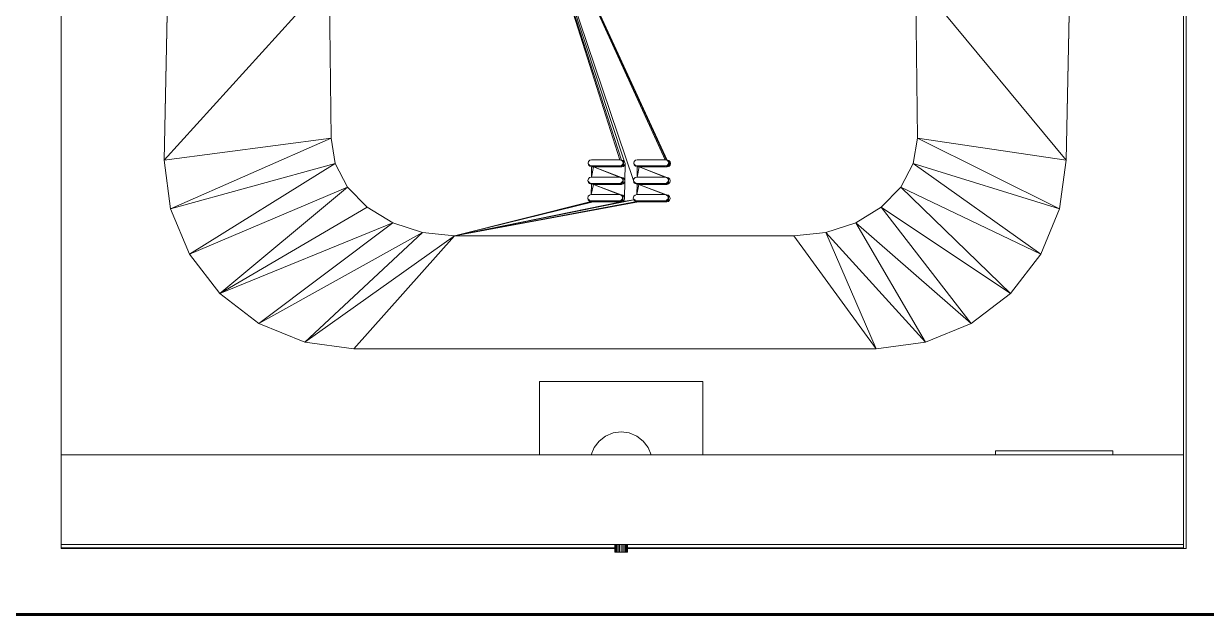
# Model space of a CAD drawing. Header units: inches. Extents: x -827 to 154, y -802 to 207.
# Drawn here: x -737.05 to -718.12, y -479.48 to -470.01 of the extents above; entities that cross this region are included whole.
import ezdxf

# ---------------------------------------------------------------- set-up
doc = ezdxf.new("R2010")
doc.units = ezdxf.units.IN
doc.header["$MEASUREMENT"] = 0
doc.layers.add('A-WALL', color=113, linetype='Continuous', lineweight=18)
doc.layers.add('Layer0', color=7, linetype='Continuous', lineweight=9)

# ---------------------------------------------------------------- blocks, each defined once
blk = doc.blocks.new('drinking_fountain_w__watter_bottle_filler_skp-403282-Level 1')
at = {"layer": 'Layer0'}
for p, q in [((0, 17.873), (0, 8.943)), ((0, 17.873), (0, 8.943)), ((0, 17.873), (0.043, 17.873)), ((0.043, 17.873), (0, 17.873)), ((0.043, 17.873), (8.954, 17.873)), ((8.954, 17.873), (0.043, 17.873)), ((0.043, 17.865), (0.043, 17.873)), ((0.043, 17.873), (0.043, 17.865)), ((8.954, 17.865), (0.043, 17.865)), ((0.044, 17.809), (0.043, 17.865)), ((0.043, 17.865), (8.954, 17.865)), ((0.043, 17.865), (8.954, 17.865)), ((0.044, 16.372), (0.044, 17.809)), ((0.044, 16.372), (0.044, 17.809)), ((18.005, 17.809), (0.044, 17.809)), ((8.944, 17.934), (8.941, 17.934)), ((8.941, 17.934), (8.944, 17.934)), ((8.944, 17.934), (8.941, 17.934)), ((8.941, 17.809), (8.941, 17.934)), ((8.941, 17.934), (8.941, 17.809)), ((8.941, 17.934), (8.944, 17.934)), ((8.954, 17.934), (8.944, 17.934)), ((8.944, 17.934), (8.954, 17.934)), ((8.944, 17.934), (8.944, 17.809)), ((8.944, 17.934), (8.954, 17.934)), ((8.944, 17.934), (8.944, 17.809)), ((8.944, 17.809), (8.944, 17.934)), ((8.954, 17.934), (8.944, 17.934)), ((8.944, 17.809), (8.944, 17.934)), ((8.954, 17.934), (8.97, 17.934)), ((8.954, 17.934), (8.954, 17.809)), ((8.97, 17.934), (8.954, 17.934)), ((8.954, 17.809), (8.954, 17.934)), ((8.97, 17.934), (8.991, 17.934)), ((8.97, 17.934), (8.97, 17.809)), ((8.97, 17.934), (8.991, 17.934)), ((8.97, 17.934), (8.97, 17.809)), ((8.991, 17.934), (9.015, 17.934)), ((8.991, 17.809), (8.991, 17.934)), ((8.991, 17.934), (8.991, 17.809)), ((8.991, 17.934), (9.015, 17.934)), ((9.015, 17.934), (9.041, 17.934)), ((9.015, 17.934), (9.015, 17.809)), ((9.015, 17.934), (9.041, 17.934)), ((9.015, 17.809), (9.015, 17.934)), ((9.067, 17.934), (9.041, 17.934)), ((9.041, 17.809), (9.041, 17.934)), ((9.041, 17.934), (9.041, 17.809)), ((9.041, 17.934), (9.067, 17.934)), ((9.091, 17.934), (9.067, 17.934)), ((9.067, 17.809), (9.067, 17.934)), ((9.067, 17.934), (9.067, 17.809)), ((9.067, 17.934), (9.091, 17.934)), ((9.112, 17.934), (9.091, 17.934)), ((9.091, 17.934), (9.091, 17.809)), ((9.091, 17.934), (9.112, 17.934)), ((9.091, 17.809), (9.091, 17.934)), ((9.128, 17.934), (9.112, 17.934)), ((9.112, 17.809), (9.112, 17.934)), ((9.128, 17.934), (9.112, 17.934)), ((9.112, 17.809), (9.112, 17.934)), ((9.128, 17.934), (9.138, 17.934)), ((9.138, 17.934), (9.128, 17.934)), ((9.128, 17.934), (9.138, 17.934)), ((9.128, 17.934), (9.128, 17.809)), ((9.138, 17.934), (9.128, 17.934)), ((9.128, 17.809), (9.128, 17.934)), ((9.128, 17.873), (18.005, 17.873)), ((18.005, 17.873), (9.128, 17.873)), ((18.005, 17.865), (9.128, 17.865)), ((9.128, 17.865), (18.005, 17.865)), ((9.128, 17.865), (18.005, 17.865)), ((9.138, 17.934), (9.141, 17.934)), ((9.141, 17.934), (9.138, 17.934)), ((9.138, 17.809), (9.138, 17.934)), ((9.138, 17.934), (9.138, 17.809)), ((9.141, 17.934), (9.138, 17.934)), ((9.138, 17.809), (9.138, 17.934)), ((9.138, 17.934), (9.138, 17.809)), ((9.138, 17.934), (9.141, 17.934)), ((9.141, 17.934), (9.141, 17.809)), ((9.141, 17.809), (9.141, 17.934)), ((18.005, 17.873), (18.005, 17.865)), ((18.005, 17.873), (18.005, 17.865)), ((18.005, 17.865), (18.005, 17.809)), ((18.005, 17.809), (18.005, 16.372)), ((18.005, 17.809), (18.005, 16.372)), ((0.043, 16.372), (0.043, 6.251)), ((0.043, 6.251), (0.043, 16.372)), ((0.044, 16.372), (18.005, 16.372)), ((0.044, 16.372), (18.005, 16.372)), ((1.175, 16.309), (1.175, 16.372)), ((1.175, 16.309), (1.175, 16.372)), ((1.175, 16.309), (3.05, 16.309)), ((1.175, 16.309), (3.05, 16.309)), ((1.234, 16.372), (1.971, 16.371)), ((1.234, 16.372), (1.971, 16.371)), ((1.234, 16.372), (2.003, 16.371)), ((1.234, 16.372), (1.971, 16.371)), ((1.234, 16.372), (1.971, 16.371)), ((1.971, 16.371), (2.272, 16.371)), ((2.003, 16.371), (1.971, 16.371)), ((2.026, 16.371), (2.128, 16.371)), ((2.275, 16.371), (2.14, 16.371)), ((2.272, 16.371), (2.683, 16.371)), ((2.275, 16.371), (2.704, 16.371)), ((2.795, 16.371), (2.683, 16.371)), ((2.724, 16.371), (2.872, 16.371)), ((2.991, 16.372), (2.795, 16.371)), ((2.795, 16.371), (2.991, 16.372)), ((2.872, 16.371), (2.991, 16.372)), ((2.991, 16.372), (2.872, 16.371)), ((3.05, 16.372), (3.05, 16.309)), ((3.05, 16.372), (3.05, 16.309)), ((7.736, 16.372), (7.736, 15.201)), ((7.736, 15.201), (7.736, 16.372)), ((8.608, 16.255), (8.56, 16.372)), ((8.608, 16.255), (8.56, 16.372)), ((9.522, 16.372), (9.474, 16.255)), ((9.474, 16.255), (9.522, 16.372)), ((10.346, 15.201), (10.346, 16.372)), ((10.346, 15.201), (10.346, 16.372)), ((18.005, 6.251), (18.005, 16.372)), ((18.005, 16.372), (18.005, 6.251)), ((8.687, 16.152), (8.608, 16.255)), ((8.608, 16.255), (8.687, 16.152)), ((8.687, 16.152), (8.791, 16.072)), ((8.687, 16.152), (8.791, 16.072)), ((9.291, 16.072), (9.395, 16.152)), ((9.291, 16.072), (9.395, 16.152)), ((9.474, 16.255), (9.395, 16.152)), ((9.395, 16.152), (9.474, 16.255)), ((8.791, 16.072), (8.912, 16.022)), ((8.791, 16.072), (8.912, 16.022)), ((8.912, 16.022), (9.041, 16.005)), ((8.912, 16.022), (9.041, 16.005)), ((9.041, 16.005), (9.17, 16.022)), ((9.041, 16.005), (9.17, 16.022)), ((9.17, 16.022), (9.291, 16.072)), ((9.17, 16.022), (9.291, 16.072)), ((7.736, 15.201), (10.346, 15.201)), ((7.736, 15.201), (10.346, 15.201)), ((4.96, 14.673), (4.173, 14.57)), ((4.173, 14.57), (4.96, 14.673)), ((5.765, 12.81), (4.96, 14.673)), ((6.276, 12.864), (4.96, 14.673)), ((4.96, 14.673), (5.765, 12.81)), ((13.318, 14.673), (4.96, 14.673)), ((6.276, 12.864), (4.96, 14.673)), ((4.96, 14.673), (13.318, 14.673)), ((13.318, 14.673), (11.709, 12.864)), ((13.318, 14.673), (11.709, 12.864)), ((14.105, 14.57), (13.318, 14.673)), ((13.318, 14.673), (14.105, 14.57)), ((4.173, 14.57), (3.44, 14.268)), ((3.44, 14.268), (4.173, 14.57)), ((5.765, 12.81), (4.173, 14.57)), ((5.765, 12.81), (4.173, 14.57)), ((4.173, 14.57), (5.288, 12.654)), ((5.288, 12.654), (4.173, 14.57)), ((14.105, 14.57), (11.709, 12.864)), ((14.105, 14.57), (11.709, 12.864)), ((14.105, 14.57), (12.22, 12.81)), ((14.105, 14.57), (12.22, 12.81)), ((14.838, 14.268), (14.105, 14.57)), ((14.105, 14.57), (14.838, 14.268)), ((3.44, 14.268), (2.81, 13.787)), ((2.81, 13.787), (3.44, 14.268)), ((4.879, 12.406), (3.44, 14.268)), ((5.288, 12.654), (3.44, 14.268)), ((3.44, 14.268), (4.879, 12.406)), ((5.288, 12.654), (3.44, 14.268)), ((14.838, 14.268), (12.22, 12.81)), ((14.838, 14.268), (12.22, 12.81)), ((14.838, 14.268), (12.697, 12.654)), ((14.838, 14.268), (12.697, 12.654)), ((15.467, 13.787), (14.838, 14.268)), ((14.838, 14.268), (15.467, 13.787)), ((2.81, 13.787), (2.327, 13.161)), ((2.327, 13.161), (2.81, 13.787)), ((4.879, 12.406), (2.81, 13.787)), ((2.81, 13.787), (4.565, 12.083)), ((4.879, 12.406), (2.81, 13.787)), ((4.565, 12.083), (2.81, 13.787)), ((15.467, 13.787), (12.697, 12.654)), ((15.467, 13.787), (12.697, 12.654)), ((15.467, 13.787), (13.106, 12.406)), ((15.467, 13.787), (13.106, 12.406)), ((15.467, 13.787), (13.42, 12.083)), ((15.467, 13.787), (13.42, 12.083)), ((15.951, 13.161), (15.467, 13.787)), ((15.467, 13.787), (15.951, 13.161)), ((2.327, 13.161), (2.024, 12.432)), ((2.024, 12.432), (2.327, 13.161)), ((4.565, 12.083), (2.327, 13.161)), ((4.565, 12.083), (2.327, 13.161)), ((2.327, 13.161), (4.368, 11.706)), ((4.368, 11.706), (2.327, 13.161)), ((15.951, 13.161), (13.42, 12.083)), ((15.951, 13.161), (13.42, 12.083)), ((15.951, 13.161), (13.618, 11.706)), ((15.951, 13.161), (13.618, 11.706)), ((16.254, 12.432), (15.951, 13.161)), ((15.951, 13.161), (16.254, 12.432)), ((5.288, 12.654), (5.765, 12.81)), ((5.765, 12.81), (5.288, 12.654)), ((5.765, 12.81), (6.276, 12.864)), ((6.276, 12.864), (5.765, 12.81)), ((6.276, 12.864), (11.709, 12.864)), ((6.276, 12.864), (11.709, 12.864)), ((11.709, 12.864), (8.762, 12.319)), ((11.709, 12.864), (8.777, 12.315)), ((11.709, 12.864), (8.792, 12.315)), ((11.709, 12.864), (8.84, 12.287)), ((11.709, 12.864), (9.042, 12.319)), ((11.709, 12.864), (9.489, 12.319)), ((11.709, 12.864), (9.504, 12.315)), ((11.709, 12.864), (9.521, 12.315)), ((11.709, 12.864), (12.22, 12.81)), ((11.709, 12.864), (12.22, 12.81)), ((12.22, 12.81), (12.697, 12.654)), ((12.22, 12.81), (12.697, 12.654)), ((4.879, 12.406), (5.288, 12.654)), ((5.288, 12.654), (4.879, 12.406)), ((12.697, 12.654), (13.106, 12.406)), ((12.697, 12.654), (13.106, 12.406)), ((2.024, 12.432), (1.92, 11.65)), ((2.024, 12.432), (1.92, 11.65)), ((4.3, 11.302), (2.024, 12.432)), ((4.368, 11.706), (2.024, 12.432)), ((2.024, 12.432), (4.3, 11.302)), ((4.368, 11.706), (2.024, 12.432)), ((4.565, 12.083), (4.879, 12.406)), ((4.879, 12.406), (4.565, 12.083)), ((8.266, 12.291), (8.286, 12.312)), ((8.266, 12.291), (8.286, 12.312)), ((8.286, 12.312), (8.314, 12.319)), ((8.286, 12.312), (8.314, 12.319)), ((8.286, 12.215), (8.286, 12.312)), ((8.286, 12.312), (8.286, 12.259)), ((8.286, 12.312), (8.294, 12.287)), ((8.294, 12.287), (8.314, 12.319)), ((8.294, 12.287), (8.315, 12.308)), ((8.315, 12.308), (8.294, 12.287)), ((8.314, 12.319), (8.762, 12.319)), ((8.314, 12.319), (8.762, 12.319)), ((8.314, 12.319), (8.315, 12.308)), ((8.314, 12.319), (8.343, 12.315)), ((8.315, 12.308), (8.343, 12.315)), ((8.343, 12.315), (8.315, 12.308)), ((8.315, 12.308), (8.315, 12.295)), ((8.315, 12.295), (8.315, 12.308)), ((8.343, 12.315), (8.762, 12.319)), ((8.343, 12.315), (8.777, 12.315)), ((8.343, 12.303), (8.343, 12.315)), ((8.343, 12.315), (8.777, 12.315)), ((8.343, 12.315), (8.343, 12.303)), ((8.762, 12.319), (8.777, 12.315)), ((8.762, 12.319), (8.777, 12.315)), ((8.792, 12.315), (8.777, 12.315)), ((8.777, 12.315), (8.792, 12.315)), ((8.792, 12.315), (8.82, 12.308)), ((8.792, 12.315), (8.82, 12.308)), ((8.82, 12.308), (8.84, 12.287)), ((8.82, 12.308), (8.84, 12.287)), ((8.84, 12.287), (9.042, 12.319)), ((8.84, 12.287), (9.014, 12.312)), ((8.993, 12.291), (9.014, 12.312)), ((9.014, 12.312), (8.993, 12.291)), ((9.014, 12.312), (9.042, 12.319)), ((9.042, 12.319), (9.014, 12.312)), ((9.014, 12.215), (9.014, 12.312)), ((9.014, 12.312), (9.016, 12.259)), ((9.014, 12.312), (9.024, 12.287)), ((9.024, 12.287), (9.042, 12.319)), ((9.024, 12.287), (9.044, 12.308)), ((9.044, 12.308), (9.024, 12.287)), ((9.042, 12.319), (9.489, 12.319)), ((9.042, 12.319), (9.489, 12.319)), ((9.042, 12.319), (9.044, 12.308)), ((9.042, 12.319), (9.072, 12.315)), ((9.044, 12.308), (9.072, 12.315)), ((9.072, 12.315), (9.044, 12.308)), ((9.044, 12.308), (9.044, 12.295)), ((9.044, 12.295), (9.044, 12.308)), ((9.072, 12.315), (9.489, 12.319)), ((9.072, 12.315), (9.504, 12.315)), ((9.072, 12.303), (9.072, 12.315)), ((9.072, 12.315), (9.504, 12.315)), ((9.072, 12.315), (9.072, 12.303)), ((9.489, 12.319), (9.504, 12.315)), ((9.489, 12.319), (9.504, 12.315)), ((9.521, 12.315), (9.504, 12.315)), ((9.504, 12.315), (9.521, 12.315)), ((9.521, 12.315), (9.549, 12.308)), ((9.521, 12.315), (9.549, 12.308)), ((9.549, 12.308), (9.57, 12.287)), ((9.549, 12.308), (9.57, 12.287)), ((13.106, 12.406), (13.42, 12.083)), ((13.106, 12.406), (13.42, 12.083)), ((16.254, 12.432), (13.618, 11.706)), ((16.254, 12.432), (13.618, 11.706)), ((16.254, 12.432), (13.685, 11.302)), ((16.254, 12.432), (13.685, 11.302)), ((16.358, 11.65), (16.254, 12.432)), ((16.358, 11.65), (16.254, 12.432)), ((8.266, 12.291), (8.258, 12.264)), ((8.266, 12.291), (8.258, 12.264)), ((8.266, 12.236), (8.258, 12.264)), ((8.258, 12.264), (8.266, 12.236)), ((8.266, 12.236), (8.286, 12.215)), ((8.266, 12.236), (8.286, 12.215)), ((8.286, 12.259), (8.294, 12.287)), ((8.286, 12.259), (8.294, 12.287)), ((8.294, 12.275), (8.286, 12.247)), ((8.294, 12.275), (8.286, 12.247)), ((8.286, 12.259), (8.294, 12.231)), ((8.294, 12.231), (8.286, 12.259)), ((8.286, 12.215), (8.286, 12.259)), ((8.294, 12.219), (8.286, 12.247)), ((8.286, 12.247), (8.294, 12.219)), ((8.286, 12.215), (8.294, 12.231)), ((8.286, 12.215), (8.314, 12.208)), ((8.286, 12.215), (8.314, 12.208)), ((8.294, 12.275), (8.315, 12.295)), ((8.294, 12.275), (8.315, 12.295)), ((8.294, 12.275), (8.294, 12.287)), ((8.294, 12.275), (8.294, 12.287)), ((8.294, 12.231), (8.315, 12.211)), ((8.294, 12.231), (8.294, 12.219)), ((8.294, 12.231), (8.294, 12.219)), ((8.294, 12.231), (8.315, 12.211)), ((8.294, 12.231), (8.314, 12.208)), ((8.314, 12.208), (8.315, 12.211)), ((8.314, 12.208), (8.327, 12.208)), ((8.314, 12.208), (8.327, 12.208)), ((8.314, 12.208), (8.758, 12.04)), ((8.315, 12.295), (8.343, 12.303)), ((8.315, 12.295), (8.343, 12.303)), ((8.315, 12.211), (8.327, 12.208)), ((8.315, 12.211), (8.327, 12.208)), ((8.343, 12.204), (8.327, 12.208)), ((8.327, 12.208), (8.343, 12.204)), ((8.758, 12.04), (8.327, 12.208)), ((8.343, 12.303), (8.792, 12.303)), ((8.343, 12.303), (8.792, 12.303)), ((8.343, 12.204), (8.792, 12.204)), ((8.758, 12.04), (8.343, 12.204)), ((8.343, 12.204), (8.792, 12.204)), ((8.758, 12.04), (8.792, 12.204)), ((8.792, 12.204), (8.788, 12.036)), ((8.792, 12.303), (8.82, 12.295)), ((8.82, 12.295), (8.792, 12.303)), ((8.82, 12.211), (8.792, 12.204)), ((8.792, 12.204), (8.82, 12.211)), ((8.82, 12.295), (8.84, 12.275)), ((8.84, 12.275), (8.82, 12.295)), ((8.84, 12.231), (8.82, 12.211)), ((8.82, 12.211), (8.84, 12.231)), ((8.848, 12.259), (8.84, 12.287)), ((8.848, 12.259), (8.84, 12.287)), ((8.84, 12.231), (8.848, 12.259)), ((8.848, 12.259), (8.84, 12.231)), ((8.978, 11.705), (8.986, 12.264)), ((8.986, 12.264), (8.982, 11.984)), ((8.993, 12.291), (8.986, 12.264)), ((8.993, 12.291), (8.986, 12.264)), ((8.993, 12.236), (8.986, 12.264)), ((8.986, 12.264), (8.993, 12.236)), ((8.993, 12.236), (9.014, 12.215)), ((8.993, 12.236), (9.014, 12.215)), ((9.014, 12.215), (9.016, 12.259)), ((9.014, 12.215), (9.024, 12.231)), ((9.014, 12.215), (9.042, 12.208)), ((9.014, 12.215), (9.042, 12.208)), ((9.016, 12.259), (9.024, 12.287)), ((9.016, 12.259), (9.024, 12.287)), ((9.024, 12.275), (9.016, 12.247)), ((9.024, 12.275), (9.016, 12.247)), ((9.016, 12.259), (9.024, 12.231)), ((9.016, 12.259), (9.016, 12.247)), ((9.016, 12.247), (9.016, 12.259)), ((9.024, 12.231), (9.016, 12.259)), ((9.024, 12.219), (9.016, 12.247)), ((9.016, 12.247), (9.024, 12.219)), ((9.024, 12.275), (9.044, 12.295)), ((9.024, 12.275), (9.044, 12.295)), ((9.024, 12.275), (9.024, 12.287)), ((9.024, 12.275), (9.024, 12.287)), ((9.024, 12.231), (9.044, 12.211)), ((9.024, 12.231), (9.024, 12.219)), ((9.024, 12.231), (9.024, 12.219)), ((9.024, 12.231), (9.044, 12.211)), ((9.024, 12.231), (9.042, 12.208)), ((9.042, 12.208), (9.044, 12.211)), ((9.042, 12.208), (9.057, 12.208)), ((9.042, 12.208), (9.057, 12.208)), ((9.042, 12.208), (9.485, 12.04)), ((9.044, 12.295), (9.072, 12.303)), ((9.044, 12.295), (9.072, 12.303)), ((9.044, 12.211), (9.057, 12.208)), ((9.044, 12.211), (9.057, 12.208)), ((9.072, 12.204), (9.057, 12.208)), ((9.057, 12.208), (9.072, 12.204)), ((9.485, 12.04), (9.057, 12.208)), ((9.072, 12.303), (9.521, 12.303)), ((9.072, 12.303), (9.521, 12.303)), ((9.072, 12.204), (9.521, 12.204)), ((9.485, 12.04), (9.072, 12.204)), ((9.072, 12.204), (9.521, 12.204)), ((9.485, 12.04), (9.521, 12.204)), ((9.521, 12.204), (9.518, 12.036)), ((9.521, 12.303), (9.549, 12.295)), ((9.549, 12.295), (9.521, 12.303)), ((9.549, 12.211), (9.521, 12.204)), ((9.521, 12.204), (9.549, 12.211)), ((9.549, 12.295), (9.57, 12.275)), ((9.57, 12.275), (9.549, 12.295)), ((9.57, 12.231), (9.549, 12.211)), ((9.549, 12.211), (9.57, 12.231)), ((9.577, 12.259), (9.57, 12.287)), ((9.577, 12.259), (9.57, 12.287)), ((9.57, 12.231), (9.577, 12.259)), ((9.577, 12.259), (9.57, 12.231)), ((4.368, 11.706), (4.565, 12.083)), ((4.565, 12.083), (4.368, 11.706)), ((8.262, 12.012), (8.255, 11.984)), ((8.255, 11.984), (8.262, 12.012)), ((8.262, 11.957), (8.255, 11.984)), ((8.255, 11.984), (8.262, 11.957)), ((8.262, 12.012), (8.283, 12.033)), ((8.262, 12.012), (8.283, 12.033)), ((8.262, 11.957), (8.283, 11.936)), ((8.262, 11.957), (8.283, 11.936)), ((8.283, 12.033), (8.311, 12.04)), ((8.283, 12.033), (8.311, 12.04)), ((8.283, 11.936), (8.283, 12.033)), ((8.283, 12.033), (8.283, 11.98)), ((8.283, 12.033), (8.29, 12.008)), ((8.283, 11.98), (8.29, 12.008)), ((8.283, 11.98), (8.29, 12.008)), ((8.29, 11.996), (8.283, 11.968)), ((8.29, 11.996), (8.283, 11.968)), ((8.283, 11.98), (8.29, 11.952)), ((8.29, 11.952), (8.283, 11.98)), ((8.283, 11.936), (8.283, 11.98)), ((8.29, 11.94), (8.283, 11.968)), ((8.283, 11.968), (8.29, 11.94)), ((8.283, 11.936), (8.29, 11.952)), ((8.283, 11.936), (8.311, 11.929)), ((8.283, 11.936), (8.311, 11.929)), ((8.29, 12.008), (8.311, 12.04)), ((8.29, 12.008), (8.311, 12.028)), ((8.311, 12.028), (8.29, 12.008)), ((8.29, 11.996), (8.311, 12.016)), ((8.29, 11.996), (8.311, 12.016)), ((8.29, 11.996), (8.29, 12.008)), ((8.29, 11.996), (8.29, 12.008)), ((8.29, 11.952), (8.311, 11.932)), ((8.29, 11.952), (8.29, 11.94)), ((8.29, 11.952), (8.29, 11.94)), ((8.29, 11.952), (8.311, 11.932)), ((8.29, 11.952), (8.311, 11.929)), ((8.311, 12.04), (8.758, 12.04)), ((8.311, 12.04), (8.758, 12.04)), ((8.311, 12.04), (8.311, 12.028)), ((8.311, 12.04), (8.339, 12.036)), ((8.311, 12.028), (8.339, 12.036)), ((8.339, 12.036), (8.311, 12.028)), ((8.311, 12.028), (8.311, 12.016)), ((8.311, 12.016), (8.311, 12.028)), ((8.311, 12.016), (8.339, 12.024)), ((8.311, 12.016), (8.339, 12.024)), ((8.311, 11.932), (8.322, 11.929)), ((8.311, 11.932), (8.322, 11.929)), ((8.311, 11.929), (8.311, 11.932)), ((8.311, 11.929), (8.322, 11.929)), ((8.311, 11.929), (8.322, 11.929)), ((8.311, 11.929), (8.755, 11.761)), ((8.339, 11.924), (8.322, 11.929)), ((8.322, 11.929), (8.339, 11.924)), ((8.755, 11.761), (8.322, 11.929)), ((8.339, 12.036), (8.758, 12.04)), ((8.339, 12.036), (8.774, 12.036)), ((8.339, 12.024), (8.339, 12.036)), ((8.339, 12.036), (8.774, 12.036)), ((8.339, 12.036), (8.339, 12.024)), ((8.339, 12.024), (8.788, 12.024)), ((8.339, 12.024), (8.788, 12.024)), ((8.758, 12.04), (8.774, 12.036)), ((8.758, 12.04), (8.774, 12.036)), ((8.788, 12.036), (8.774, 12.036)), ((8.774, 12.036), (8.788, 12.036)), ((8.788, 12.036), (8.816, 12.028)), ((8.788, 12.036), (8.816, 12.028)), ((8.788, 12.024), (8.816, 12.016)), ((8.816, 12.016), (8.788, 12.024)), ((8.816, 11.932), (8.788, 11.924)), ((8.788, 11.924), (8.816, 11.932)), ((8.816, 12.028), (8.837, 12.008)), ((8.816, 12.028), (8.837, 12.008)), ((8.816, 12.016), (8.837, 11.996)), ((8.837, 11.996), (8.816, 12.016)), ((8.837, 11.952), (8.816, 11.932)), ((8.816, 11.932), (8.837, 11.952)), ((8.844, 11.98), (8.837, 12.008)), ((8.837, 11.996), (8.837, 12.008)), ((8.837, 11.996), (8.837, 12.008)), ((8.844, 11.98), (8.837, 12.008)), ((8.837, 11.952), (8.844, 11.98)), ((8.844, 11.98), (8.837, 11.952)), ((10.734, 6.379), (8.844, 11.98)), ((8.978, 11.705), (8.982, 11.984)), ((8.99, 12.012), (8.982, 11.984)), ((8.982, 11.984), (8.99, 12.012)), ((8.99, 11.957), (8.982, 11.984)), ((8.982, 11.984), (8.99, 11.957)), ((8.99, 12.012), (9.01, 12.033)), ((8.99, 12.012), (9.01, 12.033)), ((8.99, 11.957), (9.01, 11.936)), ((8.99, 11.957), (9.01, 11.936)), ((9.01, 12.033), (9.038, 12.04)), ((9.01, 12.033), (9.038, 12.04)), ((9.01, 11.936), (9.01, 12.033)), ((9.01, 12.033), (9.012, 11.98)), ((9.01, 12.033), (9.02, 12.008)), ((9.01, 11.936), (9.012, 11.98)), ((9.01, 11.936), (9.02, 11.952)), ((9.01, 11.936), (9.038, 11.929)), ((9.01, 11.936), (9.038, 11.929)), ((9.012, 11.98), (9.02, 12.008)), ((9.012, 11.98), (9.02, 12.008)), ((9.02, 11.996), (9.012, 11.968)), ((9.02, 11.996), (9.012, 11.968)), ((9.012, 11.98), (9.02, 11.952)), ((9.012, 11.98), (9.012, 11.968)), ((9.012, 11.968), (9.012, 11.98)), ((9.02, 11.952), (9.012, 11.98)), ((9.02, 11.94), (9.012, 11.968)), ((9.012, 11.968), (9.02, 11.94)), ((9.02, 12.008), (9.038, 12.04)), ((9.02, 12.008), (9.041, 12.028)), ((9.041, 12.028), (9.02, 12.008)), ((9.02, 11.996), (9.041, 12.016)), ((9.02, 11.996), (9.041, 12.016)), ((9.02, 11.996), (9.02, 12.008)), ((9.02, 11.996), (9.02, 12.008)), ((9.02, 11.952), (9.041, 11.932)), ((9.02, 11.952), (9.02, 11.94)), ((9.02, 11.952), (9.02, 11.94)), ((9.02, 11.952), (9.041, 11.932)), ((9.02, 11.952), (9.038, 11.929)), ((9.038, 12.04), (9.485, 12.04)), ((9.038, 12.04), (9.485, 12.04)), ((9.038, 12.04), (9.041, 12.028)), ((9.038, 12.04), (9.069, 12.036)), ((9.038, 11.929), (9.041, 11.932)), ((9.038, 11.929), (9.052, 11.929)), ((9.038, 11.929), (9.052, 11.929)), ((9.038, 11.929), (9.482, 11.761)), ((9.041, 12.028), (9.069, 12.036)), ((9.069, 12.036), (9.041, 12.028)), ((9.041, 12.028), (9.041, 12.016)), ((9.041, 12.016), (9.041, 12.028)), ((9.041, 12.016), (9.069, 12.024)), ((9.041, 12.016), (9.069, 12.024)), ((9.041, 11.932), (9.052, 11.929)), ((9.041, 11.932), (9.052, 11.929)), ((9.069, 11.924), (9.052, 11.929)), ((9.052, 11.929), (9.069, 11.924)), ((9.482, 11.761), (9.052, 11.929)), ((9.069, 12.036), (9.485, 12.04)), ((9.069, 12.036), (9.502, 12.036)), ((9.069, 12.024), (9.069, 12.036)), ((9.069, 12.036), (9.502, 12.036)), ((9.069, 12.036), (9.069, 12.024)), ((9.069, 12.024), (9.518, 12.024)), ((9.069, 12.024), (9.518, 12.024)), ((9.485, 12.04), (9.502, 12.036)), ((9.485, 12.04), (9.502, 12.036)), ((9.518, 12.036), (9.502, 12.036)), ((9.502, 12.036), (9.518, 12.036)), ((9.518, 12.036), (9.546, 12.028)), ((9.518, 12.036), (9.546, 12.028)), ((9.518, 12.024), (9.546, 12.016)), ((9.546, 12.016), (9.518, 12.024)), ((9.546, 11.932), (9.518, 11.924)), ((9.518, 11.924), (9.546, 11.932)), ((9.546, 12.028), (9.566, 12.008)), ((9.546, 12.028), (9.566, 12.008)), ((9.546, 12.016), (9.566, 11.996)), ((9.566, 11.996), (9.546, 12.016)), ((9.566, 11.952), (9.546, 11.932)), ((9.546, 11.932), (9.566, 11.952)), ((9.574, 11.98), (9.566, 12.008)), ((9.566, 11.996), (9.566, 12.008)), ((9.566, 11.996), (9.566, 12.008)), ((9.574, 11.98), (9.566, 12.008)), ((9.566, 11.952), (9.574, 11.98)), ((9.574, 11.98), (9.566, 11.952)), ((13.42, 12.083), (13.618, 11.706)), ((13.42, 12.083), (13.618, 11.706)), ((8.259, 11.733), (8.279, 11.754)), ((8.259, 11.733), (8.279, 11.754)), ((8.279, 11.754), (8.307, 11.761)), ((8.279, 11.754), (8.307, 11.761)), ((8.279, 11.701), (8.279, 11.754)), ((8.279, 11.754), (8.287, 11.729)), ((8.287, 11.729), (8.307, 11.761)), ((8.287, 11.729), (8.307, 11.749)), ((8.307, 11.749), (8.287, 11.729)), ((8.287, 11.716), (8.307, 11.737)), ((8.287, 11.716), (8.307, 11.737)), ((8.307, 11.761), (8.755, 11.761)), ((8.307, 11.761), (8.755, 11.761)), ((8.307, 11.761), (8.307, 11.749)), ((8.307, 11.761), (8.335, 11.757)), ((8.307, 11.749), (8.335, 11.757)), ((8.335, 11.757), (8.307, 11.749)), ((8.307, 11.737), (8.307, 11.749)), ((8.307, 11.749), (8.307, 11.737)), ((8.307, 11.737), (8.335, 11.744)), ((8.307, 11.737), (8.335, 11.744)), ((8.335, 11.757), (8.755, 11.761)), ((8.335, 11.757), (8.772, 11.757)), ((8.335, 11.744), (8.335, 11.757)), ((8.335, 11.757), (8.772, 11.757)), ((8.335, 11.757), (8.335, 11.744)), ((8.335, 11.744), (8.784, 11.744)), ((8.335, 11.744), (8.784, 11.744)), ((8.339, 11.924), (8.788, 11.924)), ((8.755, 11.761), (8.339, 11.924)), ((8.339, 11.924), (8.788, 11.924)), ((8.755, 11.761), (8.788, 11.924)), ((8.755, 11.761), (8.772, 11.757)), ((8.755, 11.761), (8.772, 11.757)), ((8.772, 11.757), (8.784, 11.757)), ((8.784, 11.757), (8.772, 11.757)), ((8.788, 11.924), (8.784, 11.757)), ((8.784, 11.757), (8.812, 11.749)), ((8.784, 11.757), (8.812, 11.749)), ((8.784, 11.744), (8.812, 11.737)), ((8.812, 11.737), (8.784, 11.744)), ((8.812, 11.749), (8.833, 11.729)), ((8.812, 11.749), (8.833, 11.729)), ((8.812, 11.737), (8.833, 11.716)), ((8.833, 11.716), (8.812, 11.737)), ((8.986, 11.733), (9.006, 11.754)), ((8.986, 11.733), (9.006, 11.754)), ((9.006, 11.754), (9.034, 11.761)), ((9.006, 11.754), (9.034, 11.761)), ((9.006, 11.657), (9.006, 11.754)), ((9.006, 11.754), (9.009, 11.701)), ((9.006, 11.754), (9.016, 11.729)), ((9.016, 11.729), (9.034, 11.761)), ((9.016, 11.729), (9.037, 11.749)), ((9.037, 11.749), (9.016, 11.729)), ((9.016, 11.716), (9.037, 11.737)), ((9.016, 11.716), (9.037, 11.737)), ((9.034, 11.761), (9.482, 11.761)), ((9.034, 11.761), (9.482, 11.761)), ((9.034, 11.761), (9.037, 11.749)), ((9.034, 11.761), (9.065, 11.757)), ((9.037, 11.749), (9.065, 11.757)), ((9.065, 11.757), (9.037, 11.749)), ((9.037, 11.749), (9.037, 11.737)), ((9.037, 11.737), (9.037, 11.749)), ((9.037, 11.737), (9.065, 11.744)), ((9.037, 11.737), (9.065, 11.744)), ((9.065, 11.757), (9.482, 11.761)), ((9.065, 11.757), (9.499, 11.757)), ((9.065, 11.757), (9.065, 11.744)), ((9.065, 11.744), (9.065, 11.757)), ((9.065, 11.757), (9.499, 11.757)), ((9.065, 11.744), (9.514, 11.744)), ((9.065, 11.744), (9.514, 11.744)), ((9.069, 11.924), (9.518, 11.924)), ((9.482, 11.761), (9.069, 11.924)), ((9.069, 11.924), (9.518, 11.924)), ((9.482, 11.761), (9.518, 11.924)), ((9.482, 11.761), (9.499, 11.757)), ((9.482, 11.761), (9.499, 11.757)), ((9.499, 11.757), (9.514, 11.757)), ((9.514, 11.757), (9.499, 11.757)), ((9.518, 11.924), (9.514, 11.757)), ((9.514, 11.757), (9.542, 11.749)), ((9.514, 11.757), (9.542, 11.749)), ((9.514, 11.744), (9.542, 11.737)), ((9.542, 11.737), (9.514, 11.744)), ((9.542, 11.749), (9.563, 11.729)), ((9.542, 11.749), (9.563, 11.729)), ((9.542, 11.737), (9.563, 11.716)), ((9.563, 11.716), (9.542, 11.737)), ((1.805, 6.32), (1.92, 11.65)), ((1.92, 11.65), (1.805, 6.32)), ((4.3, 11.302), (1.92, 11.65)), ((4.332, 8.735), (1.92, 11.65)), ((4.3, 11.302), (1.92, 11.65)), ((4.332, 8.735), (1.92, 11.65)), ((4.368, 11.706), (4.3, 11.302)), ((4.368, 11.706), (4.3, 11.302)), ((8.259, 11.733), (8.251, 11.705)), ((8.251, 11.705), (8.259, 11.733)), ((8.259, 11.678), (8.251, 11.705)), ((8.259, 11.678), (8.251, 11.705)), ((8.259, 11.733), (8.279, 11.657)), ((8.259, 11.733), (8.279, 11.701)), ((8.259, 11.678), (8.279, 11.657)), ((8.259, 11.678), (8.279, 11.657)), ((8.279, 11.701), (8.287, 11.729)), ((8.279, 11.701), (8.287, 11.729)), ((8.287, 11.716), (8.279, 11.689)), ((8.287, 11.716), (8.279, 11.689)), ((8.279, 11.701), (8.287, 11.673)), ((8.279, 11.701), (8.279, 11.689)), ((8.279, 11.689), (8.279, 11.701)), ((8.287, 11.673), (8.279, 11.701)), ((8.287, 11.661), (8.279, 11.689)), ((8.279, 11.689), (8.287, 11.661)), ((8.279, 11.657), (8.287, 11.673)), ((8.279, 11.657), (8.307, 11.65)), ((8.279, 11.657), (8.307, 11.65)), ((8.287, 11.716), (8.287, 11.729)), ((8.287, 11.716), (8.287, 11.729)), ((8.287, 11.673), (8.307, 11.652)), ((8.287, 11.673), (8.287, 11.661)), ((8.287, 11.673), (8.287, 11.661)), ((8.287, 11.673), (8.307, 11.652)), ((8.287, 11.673), (8.307, 11.65)), ((8.307, 11.652), (8.318, 11.65)), ((8.307, 11.652), (8.318, 11.65)), ((8.307, 11.65), (8.307, 11.652)), ((8.307, 11.65), (8.318, 11.65)), ((8.307, 11.65), (8.318, 11.65)), ((10.734, 6.379), (8.307, 11.65)), ((8.335, 11.645), (8.318, 11.65)), ((8.318, 11.65), (8.335, 11.645)), ((10.734, 6.379), (8.318, 11.65)), ((8.335, 11.645), (8.784, 11.645)), ((10.734, 6.379), (8.335, 11.645)), ((8.335, 11.645), (8.784, 11.645)), ((8.812, 11.652), (8.784, 11.645)), ((8.784, 11.645), (8.812, 11.652)), ((8.833, 11.673), (8.812, 11.652)), ((8.812, 11.652), (8.833, 11.673)), ((8.84, 11.701), (8.833, 11.729)), ((8.84, 11.701), (8.833, 11.729)), ((8.833, 11.716), (8.833, 11.729)), ((8.833, 11.716), (8.833, 11.729)), ((8.833, 11.673), (8.84, 11.701)), ((8.833, 11.673), (8.84, 11.701)), ((8.986, 11.733), (8.978, 11.705)), ((8.978, 11.705), (8.986, 11.733)), ((8.986, 11.678), (8.978, 11.705)), ((8.986, 11.678), (8.978, 11.705)), ((8.986, 11.678), (9.006, 11.657)), ((8.986, 11.678), (9.006, 11.657)), ((10.734, 6.379), (8.986, 11.678)), ((9.006, 11.657), (9.009, 11.701)), ((9.006, 11.657), (9.016, 11.673)), ((9.006, 11.657), (9.034, 11.65)), ((9.006, 11.657), (9.034, 11.65)), ((9.009, 11.701), (9.016, 11.729)), ((9.009, 11.701), (9.016, 11.729)), ((9.016, 11.716), (9.009, 11.689)), ((9.016, 11.716), (9.009, 11.689)), ((9.009, 11.701), (9.016, 11.673)), ((9.009, 11.701), (9.009, 11.689)), ((9.009, 11.689), (9.009, 11.701)), ((9.016, 11.673), (9.009, 11.701)), ((9.016, 11.661), (9.009, 11.689)), ((9.009, 11.689), (9.016, 11.661)), ((9.016, 11.716), (9.016, 11.729)), ((9.016, 11.716), (9.016, 11.729)), ((9.016, 11.673), (9.037, 11.652)), ((9.016, 11.673), (9.016, 11.661)), ((9.016, 11.673), (9.037, 11.652)), ((9.016, 11.673), (9.016, 11.661)), ((9.016, 11.673), (9.034, 11.65)), ((9.034, 11.65), (9.037, 11.652)), ((9.034, 11.65), (9.048, 11.65)), ((9.034, 11.65), (9.048, 11.65)), ((10.734, 6.379), (9.034, 11.65)), ((9.037, 11.652), (9.048, 11.65)), ((9.037, 11.652), (9.048, 11.65)), ((9.065, 11.645), (9.048, 11.65)), ((9.048, 11.65), (9.065, 11.645)), ((9.065, 11.645), (9.514, 11.645)), ((10.734, 6.379), (9.065, 11.645)), ((9.065, 11.645), (9.514, 11.645)), ((9.514, 11.645), (9.542, 11.652)), ((9.542, 11.652), (9.514, 11.645)), ((9.542, 11.652), (9.563, 11.673)), ((9.563, 11.673), (9.542, 11.652)), ((9.57, 11.701), (9.563, 11.729)), ((9.563, 11.716), (9.563, 11.729)), ((9.57, 11.701), (9.563, 11.729)), ((9.563, 11.716), (9.563, 11.729)), ((9.563, 11.673), (9.57, 11.701)), ((9.563, 11.673), (9.57, 11.701)), ((13.618, 11.706), (13.685, 11.302)), ((13.618, 11.706), (13.685, 11.302)), ((16.358, 11.65), (13.685, 11.302)), ((16.358, 11.65), (13.685, 11.302)), ((16.358, 11.65), (13.716, 8.735)), ((16.358, 11.65), (13.716, 8.735)), ((16.243, 6.32), (16.358, 11.65)), ((16.358, 11.65), (16.243, 6.32)), ((4.332, 8.735), (4.3, 11.302)), ((4.332, 8.735), (4.3, 11.302)), ((13.685, 11.302), (13.716, 8.735)), ((13.685, 11.302), (13.716, 8.735))]:
    blk.add_line(p, q, dxfattribs=at)

msp = doc.modelspace()

# ---------------------------------------------------------------- linework, layer by layer
at = {"layer": 'A-WALL', "lineweight": 60}
msp.add_line((-704.645614, -479.476424), (-764.645614, -479.476424), dxfattribs=at)

# ---------------------------------------------------------------- block references
at = {"layer": 'Layer0', "rotation": 180}
msp.add_blockref('drinking_fountain_w__watter_bottle_filler_skp-403282-Level 1', (-718.442216, -460.546876), dxfattribs=at)

doc.saveas('drawing.dxf')
